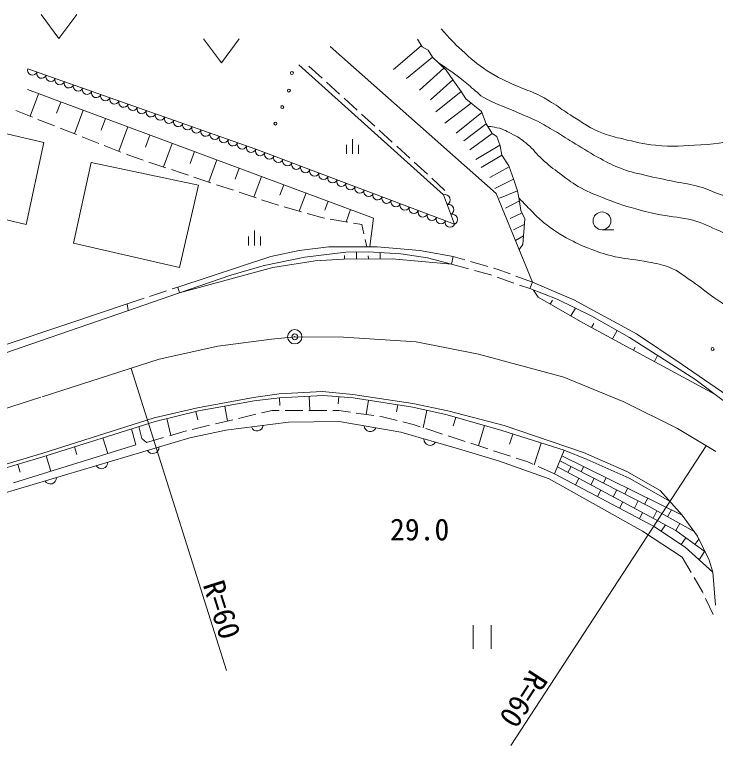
# Model space of a CAD drawing. Units: millimetres at full size, sheet at 1:1000; details may follow other scales. Extents: x 40000 to 680000, y 20000 to 380000.
# Drawn here: x 338228 to 397186, y 264690 to 326141 of the extents above; entities that cross this region are included whole.
import ezdxf
from ezdxf.enums import TextEntityAlignment as Align

# ---------------------------------------------------------------- set-up
doc = ezdxf.new("R2010")
doc.units = ezdxf.units.MM
doc.header["$LTSCALE"] = 1000
doc.header["$PDMODE"] = 32
doc.header["$PDSIZE"] = 500
doc.linetypes.add('CHAIN', pattern=[18.5, 12, -1.5, 3.5, -1.5])
for name, color, linetype, lineweight in [('M-BGD', 7, 'Continuous', 13), ('M-BMK', 2, 'CHAIN', 13), ('M-BMK-SRVR', 3, 'Continuous', 13), ('M-STR-HTXT', 7, 'Continuous', 13)]:
    doc.layers.add(name, color=color, linetype=linetype, lineweight=lineweight)
doc.layers.add('M-BGD-HTXT', color=7, linetype='Continuous')
doc.styles.add('ＭＳ ゴシック', font='')
doc.styles.get('ＭＳ ゴシック').set_extended_font_data('MS Gothic')

msp = doc.modelspace()

# ---------------------------------------------------------------- linework, layer by layer
at = {"layer": 'M-BGD'}
for p, q in [((340455, 326141), (341955, 324141)), ((341955, 324141), (343455, 326141)), ((354125, 324091), (355625, 322091)), ((355625, 322091), (357125, 324091)), ((372133, 324067), (372506, 323420)), ((378749, 311098), (364786, 323454)), ((370103, 321522), (372444, 323529)), ((372506, 323420), (373023, 323138)), ((373023, 323138), (373374, 322575)), ((371197, 320781), (373374, 322575)), ((373374, 322575), (374526, 321479)), ((362140, 321913), (374315, 310997)), ((362991, 321819), (364099, 320807)), ((372291, 319784), (374348, 321648)), ((374526, 321479), (375100, 320655)), ((364468, 320470), (365575, 319458)), ((373212, 318967), (375100, 320655)), ((375100, 320655), (375800, 319665)), ((339304, 319831), (368433, 309035)), ((373669, 317977), (375800, 319665)), ((375800, 319665), (376181, 319048)), ((340242, 319483), (339540, 317588)), ((365944, 319120), (367052, 318109)), ((376181, 319048), (377503, 317996)), ((340676, 315390), (327094, 318585)), ((342117, 318788), (341766, 317841)), ((374425, 317022), (376637, 318685)), ((338333, 318064), (339728, 317514)), ((343993, 318093), (343261, 316120)), ((367421, 317771), (368528, 316760)), ((375367, 316184), (377541, 317901)), ((377503, 317996), (377912, 316964)), ((340194, 317330), (341589, 316780)), ((345868, 317398), (345502, 316411)), ((342054, 316596), (343449, 316046)), ((347743, 316703), (346983, 314651)), ((376011, 315527), (377912, 316964)), ((377912, 316964), (378396, 316154)), ((343914, 315862), (345310, 315312)), ((349619, 316008), (349239, 314982)), ((368897, 316422), (370004, 315410)), ((376516, 314765), (378396, 316154)), ((378396, 316154), (378805, 315898)), ((378805, 315898), (379068, 315109)), ((339189, 308499), (340676, 315390)), ((351494, 315313), (350763, 313341)), ((366656, 314427), (366656, 315677)), ((345775, 315128), (347170, 314578)), ((366156, 315177), (366156, 314427)), ((367156, 315177), (367156, 314427)), ((370374, 315073), (371481, 314061)), ((377036, 313955), (379046, 315174)), ((379068, 315109), (379213, 314326)), ((347635, 314394), (347750, 314349)), ((347750, 314349), (349054, 313907)), ((353370, 314618), (353004, 313632)), ((377493, 313297), (379213, 314326)), ((379213, 314326), (379802, 313426)), ((344681, 313714), (343186, 306932)), ((353700, 311787), (344681, 313714)), ((349528, 313747), (350948, 313266)), ((355245, 313923), (354559, 312071)), ((371850, 313724), (372957, 312712)), ((379802, 313426), (380217, 312242)), ((351422, 313106), (352237, 312830)), ((352237, 312830), (352844, 312628)), ((357120, 313228), (356777, 312302)), ((378213, 312452), (379832, 313339)), ((353318, 312470), (354742, 311997)), ((358996, 312533), (358354, 310801)), ((373327, 312375), (374434, 311363)), ((378635, 311511), (380199, 312293)), ((380217, 312242), (380543, 311321)), ((325480, 311724), (339189, 308499)), ((352113, 304881), (353700, 311787)), ((355216, 311840), (356640, 311366)), ((360871, 311838), (360550, 310972)), ((357114, 311209), (358538, 310736)), ((362746, 311143), (362180, 309615)), ((381806, 303634), (378749, 311098)), ((379031, 310693), (380543, 311321)), ((380543, 311321), (380716, 310428)), ((359012, 310578), (360392, 310119)), ((364622, 310448), (364338, 309684)), ((379515, 309869), (380704, 310489)), ((380716, 310428), (380826, 309673)), ((360392, 310119), (360436, 310107)), ((360917, 309971), (362361, 309564)), ((366497, 309752), (366112, 308715)), ((362842, 309428), (364259, 309029)), ((379931, 308983), (380923, 309459)), ((380826, 309673), (381145, 308967)), ((364259, 309029), (364287, 309024)), ((364780, 308941), (366259, 308690)), ((366752, 308607), (367451, 308489)), ((367451, 308489), (367618, 307716)), ((368433, 309035), (368118, 306653)), ((380205, 308034), (381108, 308505)), ((381145, 308967), (380972, 306814)), ((358407, 306739), (358407, 307989)), ((387647, 308044), (388647, 308044)), ((357907, 307489), (357907, 306739)), ((358907, 307489), (358907, 306739)), ((380371, 307137), (381030, 307534)), ((343186, 306932), (352113, 304881)), ((367724, 307227), (367856, 306617)), ((380972, 306814), (380683, 306377)), ((362157, 306319), (359789, 305807)), ((364656, 306617), (362157, 306319)), ((366090, 306154), (362656, 305746)), ((368734, 306617), (364656, 306617)), ((367960, 306182), (366090, 306154)), ((366989, 305590), (366985, 306167)), ((370708, 306023), (367960, 306182)), ((372328, 306312), (368734, 306617)), ((368989, 305605), (368985, 306122)), ((375132, 305787), (372328, 306312)), ((359789, 305807), (351972, 303231)), ((362656, 305746), (359229, 305033)), ((359949, 304876), (363501, 305430)), ((363501, 305430), (365897, 305582)), ((370003, 305613), (365897, 305582)), ((365989, 305583), (365987, 305871)), ((367989, 305598), (367987, 305856)), ((374980, 305157), (370003, 305613)), ((372979, 305683), (370708, 306023)), ((374980, 305157), (372979, 305683)), ((375132, 305787), (374980, 305157)), ((376112, 305510), (375132, 305787)), ((352091, 302743), (359949, 304876)), ((356418, 304218), (359229, 305033)), ((374980, 305157), (376427, 304760)), ((378036, 304964), (376593, 305373)), ((378831, 304739), (378517, 304828)), ((356418, 304218), (352091, 302743)), ((376909, 304628), (378298, 304247)), ((378298, 304247), (378355, 304227)), ((379931, 304330), (378831, 304739)), ((378826, 304062), (380242, 303566)), ((381806, 303634), (380400, 304156)), ((381562, 303103), (381812, 303632)), ((381812, 303632), (385270, 302147)), ((351490, 303073), (351972, 303231)), ((351972, 303231), (352091, 302743)), ((380714, 303400), (381562, 303103)), ((383868, 302210), (381562, 303103)), ((381886, 302977), (382289, 302379)), ((352091, 302743), (347727, 301227)), ((349590, 302450), (351015, 302918)), ((382289, 302379), (386034, 300226)), ((347689, 301827), (342777, 300155)), ((347689, 301827), (349115, 302295)), ((347789, 301249), (347689, 301827)), ((383293, 301801), (383481, 302128)), ((386797, 300776), (383868, 302210)), ((385270, 302147), (390536, 299291)), ((347727, 301227), (339517, 298402)), ((385027, 300805), (385403, 301458)), ((389954, 298980), (386797, 300776)), ((342777, 300155), (336473, 298068)), ((386034, 300226), (397175, 294205)), ((386772, 299827), (386961, 300176)), ((388532, 298876), (388909, 299574)), ((390536, 299291), (394399, 296715)), ((395469, 295483), (389954, 298980)), ((339517, 298402), (335980, 297187)), ((390291, 297925), (390427, 298177)), ((392051, 296975), (392323, 297478)), ((394399, 296715), (398689, 293745)), ((398185, 293449), (395469, 295483)), ((360476, 294263), (364137, 294450)), ((364137, 294450), (366692, 294186)), ((353621, 293080), (358326, 293952)), ((358326, 293952), (360476, 294263)), ((358381, 293657), (360512, 293916)), ((360512, 293916), (364179, 294110)), ((360517, 293917), (360551, 293282)), ((363014, 294049), (363077, 292852)), ((364179, 294110), (366717, 293910)), ((365508, 294005), (365461, 293408)), ((366692, 294186), (371739, 293453)), ((366717, 293910), (371744, 293120)), ((353688, 292813), (358381, 293657)), ((355926, 293215), (356151, 291965)), ((367989, 293710), (367802, 292521)), ((370459, 293322), (370365, 292728)), ((371739, 293453), (374668, 292830)), ((349976, 292223), (353621, 293080)), ((350066, 291937), (353688, 292813)), ((353468, 292760), (353638, 292055)), ((358526, 292529), (357066, 292183)), ((359886, 292852), (359012, 292645)), ((360488, 292852), (359886, 292852)), ((362488, 292852), (360988, 292852)), ((364488, 292852), (362988, 292852)), ((365495, 292852), (364988, 292852)), ((366478, 292711), (365495, 292852)), ((368458, 292428), (366973, 292640)), ((371744, 293120), (374617, 292484)), ((372915, 292861), (372592, 291403)), ((374668, 292830), (379404, 291600)), ((340517, 289242), (349976, 292223)), ((340607, 288951), (350066, 291937)), ((351038, 292172), (351379, 290762)), ((356580, 292067), (355120, 291721)), ((369192, 292322), (368953, 292357)), ((370412, 292015), (369192, 292322)), ((371747, 291678), (370897, 291893)), ((374617, 292484), (379206, 291167)), ((375344, 292275), (375138, 291558)), ((348076, 291308), (348427, 289964)), ((348929, 290484), (348684, 291500)), ((354634, 291605), (353174, 291259)), ((372340, 291485), (371747, 291678)), ((374241, 290865), (372815, 291330)), ((377747, 291586), (377258, 289882)), ((379404, 291600), (386103, 289307)), ((352668, 291138), (351248, 290724)), ((352688, 291143), (352668, 291138)), ((376143, 290246), (374716, 290711)), ((379206, 291167), (384450, 289506)), ((380142, 290871), (379875, 290026)), ((345653, 290544), (346067, 289233)), ((349325, 290163), (348929, 290484)), ((350768, 290584), (349328, 290164)), ((378044, 289626), (376618, 290091)), ((382526, 290116), (381948, 288291)), ((348427, 289964), (338124, 286775)), ((343269, 289791), (343472, 289149)), ((378951, 288610), (375570, 289622)), ((379946, 289006), (378520, 289471)), ((383660, 287534), (384450, 289506)), ((386403, 288743), (384450, 289506)), ((318715, 282753), (340517, 289242)), ((318810, 282453), (340607, 288951)), ((340885, 289039), (341290, 287755)), ((381412, 288528), (380421, 288851)), ((384268, 289050), (394391, 284062)), ((386103, 289307), (389727, 287718)), ((338490, 288320), (338688, 287659)), ((383204, 287114), (378951, 288610)), ((381831, 288343), (381412, 288528)), ((384099, 288631), (391605, 284781)), ((389941, 287151), (386403, 288743)), ((383660, 287534), (382288, 288141)), ((383892, 288114), (393870, 282762)), ((384779, 287638), (385050, 288143)), ((385895, 287710), (386115, 288140)), ((389727, 287718), (392552, 286129)), ((391066, 282695), (383204, 287114)), ((391989, 283120), (383660, 287534)), ((385424, 286598), (385710, 287138)), ((386704, 286606), (386994, 287146)), ((387774, 286746), (388010, 287206)), ((393378, 285201), (389941, 287151)), ((387260, 285626), (387541, 286157)), ((388586, 285596), (388894, 286172)), ((389560, 285830), (389811, 286319)), ((392552, 286129), (394391, 284062)), ((389119, 284640), (389395, 285162)), ((390368, 284640), (390694, 285248)), ((391230, 284974), (391494, 285489)), ((391605, 284781), (395390, 282676)), ((390792, 283754), (391064, 284267)), ((391940, 283797), (392270, 284411)), ((393166, 283913), (393495, 284503)), ((394391, 284062), (395678, 282276)), ((393870, 282762), (394193, 283342)), ((394381, 280524), (391066, 282695)), ((394637, 281364), (391989, 283120)), ((392633, 282693), (392991, 283233)), ((393870, 282762), (396319, 280953)), ((394310, 281581), (394691, 282155)), ((395678, 282276), (396655, 280261)), ((395469, 281580), (395795, 282036)), ((396977, 279243), (394637, 281364)), ((395813, 280298), (396262, 280995)), ((394381, 280524), (395142, 279231)), ((396655, 280261), (396977, 279243)), ((396977, 279243), (397196, 276494)), ((395395, 278800), (396103, 277595)), ((396103, 277595), (396147, 277502)), ((396358, 277050), (396993, 275691)), ((376816, 274802), (376816, 272802)), ((378316, 272802), (378316, 274802))]:
    msp.add_line(p, q, dxfattribs=at)
for points in [[(339346, 321591), (358516, 314818), (375233, 308519), (374315, 310997)], [(295921, 274012), (325253, 282320), (352964, 290550), (356002, 291204), (361283, 291858), (365536, 291929), (370723, 291017), (375570, 289622)]]:
    msp.add_lwpolyline(points, dxfattribs=at)
for centre, radius in [((361553, 321235), 125), ((361305, 319756), 125), ((360743, 318366), 125), ((360175, 316978), 125), ((387647, 308794), 750), ((396948, 298021), 125)]:
    msp.add_circle(centre, radius, dxfattribs=at)
for centre, radius, start, end in [((339732, 321462), 407, 161.48088, 339.6013), ((340498, 321191), 407, 161.48088, 339.6013), ((341265, 320920), 407, 161.48088, 339.6013), ((342032, 320649), 407, 161.48088, 339.6013), ((342799, 320378), 407, 161.48088, 339.6013), ((343566, 320107), 407, 161.48088, 339.6013), ((344332, 319836), 407, 161.48088, 339.6013), ((345099, 319565), 407, 161.48088, 339.6013), ((345866, 319295), 407, 161.48088, 339.6013), ((346633, 319024), 407, 161.48088, 339.6013), ((347399, 318753), 407, 161.48088, 339.6013), ((348166, 318482), 407, 161.48088, 339.6013), ((348933, 318211), 407, 161.48088, 339.6013), ((349700, 317940), 407, 161.48088, 339.6013), ((350467, 317669), 407, 161.48088, 339.6013), ((351233, 317398), 407, 161.48088, 339.6013), ((352000, 317127), 407, 161.48088, 339.6013), ((352767, 316856), 407, 161.48088, 339.6013), ((353534, 316585), 407, 161.48088, 339.6013), ((354300, 316315), 407, 161.48088, 339.6013), ((355067, 316044), 407, 161.48088, 339.6013), ((355834, 315773), 407, 161.48088, 339.6013), ((356601, 315502), 407, 161.48088, 339.6013), ((357368, 315231), 407, 161.48088, 339.6013), ((358134, 314960), 407, 161.48088, 339.6013), ((358898, 314681), 406, 160.20987, 338.49531), ((359658, 314394), 406, 160.20987, 338.49531), ((360417, 314108), 406, 160.20987, 338.49531), ((361177, 313822), 406, 160.20987, 338.49531), ((361937, 313535), 406, 160.20987, 338.49531), ((362697, 313249), 406, 160.20987, 338.49531), ((363457, 312963), 406, 160.20987, 338.49531), ((364217, 312676), 406, 160.20987, 338.49531), ((364977, 312390), 406, 160.20987, 338.49531), ((365737, 312104), 406, 160.20987, 338.49531), ((366497, 311817), 406, 160.20987, 338.49531), ((367257, 311531), 406, 160.20987, 338.49531), ((368016, 311245), 406, 160.20987, 338.49531), ((368776, 310958), 406, 160.20987, 338.49531), ((374428, 310569), 442, 295.83929, 104.81876), ((369536, 310672), 406, 160.20987, 338.49531), ((370296, 310386), 406, 160.20987, 338.49531), ((371056, 310099), 406, 160.20987, 338.49531), ((371816, 309813), 406, 160.20987, 338.49531), ((374734, 309743), 442, 295.83929, 104.81876), ((372576, 309527), 406, 160.20987, 338.49531), ((373336, 309240), 406, 160.20987, 338.49531), ((375040, 308917), 442, 295.83929, 104.81876), ((374096, 308954), 406, 160.20987, 338.49531), ((374856, 308667), 406, 160.20987, 338.49531), ((358628, 291643), 512, 199.74299, 354.38222), ((368149, 291584), 512, 182.71658, 337.35581), ((373178, 290428), 512, 176.62307, 331.2623), ((349861, 289746), 512, 209.22066, 3.85989), ((345547, 288465), 512, 209.22066, 3.85989), ((341233, 287184), 512, 209.22066, 3.85989)]:
    msp.add_arc(centre, radius, start, end, dxfattribs=at)
for points, knots in [([(374110, 324940), (374898, 324068), (375137, 323811), (375855, 323149), (376644, 322422), (377085, 321996), (377990, 321419), (378935, 320817), (379527, 320581), (380544, 320111), (381201, 319808), (381611, 319732), (382258, 319410), (382793, 319144), (383077, 318964), (383582, 318646), (384135, 318298), (384411, 318051), (384969, 317712), (386042, 317059), (386595, 316575), (387773, 316138), (388389, 315910), (388753, 315835), (389393, 315686), (390462, 315439), (391060, 315273), (392151, 315157), (393633, 314998), (394479, 315103), (395967, 315188), (397541, 315277), (398405, 315507), (399971, 315686), (401915, 315909), (402543, 315963), (404956, 316185)], [0, 0, 0, 0, 1, 1, 1, 2, 2, 2, 3, 3, 3, 4, 4, 4, 5, 5, 5, 6, 6, 6, 7, 7, 7, 8, 8, 8, 9, 9, 9, 10, 10, 10, 11, 11, 11, 12, 12, 12, 12]), ([(411289, 310829), (410105, 310435), (409754, 310324), (408750, 310081), (407608, 309805), (406959, 309658), (405790, 309551), (404832, 309464), (404286, 309484), (403328, 309567), (402327, 309654), (401768, 309759), (400789, 309988), (399524, 310283), (398855, 310594), (397626, 311016), (396922, 311258), (396552, 311469), (395835, 311670), (395063, 311886), (394610, 311926), (393825, 312091), (392815, 312303), (392241, 312386), (391239, 312636), (390378, 312851), (389885, 312953), (389058, 313275), (388330, 313558), (387954, 313792), (387267, 314163), (386416, 314622), (385973, 314937), (385148, 315440), (384574, 315790), (384262, 316002), (383684, 316344), (383118, 316678), (382805, 316872), (382219, 317169), (381495, 317537), (381061, 317682), (380319, 318011), (379278, 318472), (378644, 318631), (377655, 319195), (377361, 319362), (377245, 319525), (376985, 319740), (376531, 320114), (376292, 320340), (375832, 320706), (375094, 321292), (374818, 321464), (373866, 322106)], [0, 0, 0, 0, 1, 1, 1, 2, 2, 2, 3, 3, 3, 4, 4, 4, 5, 5, 5, 6, 6, 6, 7, 7, 7, 8, 8, 8, 9, 9, 9, 10, 10, 10, 11, 11, 11, 12, 12, 12, 13, 13, 13, 14, 14, 14, 15, 15, 15, 16, 16, 16, 17, 17, 17, 18, 18, 18, 18]), ([(378043, 316745), (378390, 316723), (378512, 316698), (378807, 316633), (379380, 316505), (379667, 316311), (380188, 316041), (380688, 315781), (380950, 315592), (381382, 315230), (381910, 314789), (382110, 314438), (382618, 313974), (383169, 313470), (383505, 313216), (384103, 312769), (384689, 312331), (385008, 312067), (385640, 311699), (386405, 311255), (386875, 311081), (387697, 310754), (388768, 310328), (389380, 310108), (390491, 309799), (391297, 309574), (391757, 309474), (392578, 309311), (393632, 309101), (394253, 309130), (395289, 308843), (396216, 308586), (396697, 308318), (397574, 307919), (398421, 307533), (398848, 307217), (399703, 306849), (400510, 306502), (400971, 306321), (401811, 306060), (403062, 305670), (403775, 305478), (405062, 305229), (406260, 304997), (406939, 304885), (408157, 304793), (409213, 304712), (409813, 304658), (410867, 304751), (412109, 304861), (412810, 304976), (414004, 305333), (415223, 305698), (415853, 306057), (417036, 306527), (417634, 306764), (417934, 307010), (418563, 307140), (419076, 307246), (419379, 307234), (419903, 307213), (420599, 307184), (421000, 307119), (421658, 306891), (422069, 306748), (422232, 306521), (422551, 306226), (423650, 305211), (424103, 304471), (424930, 303225), (425620, 302184), (425733, 301449), (426280, 300327), (426880, 299096), (427096, 298332), (427869, 297201), (428709, 295972), (429300, 295367), (430330, 294293), (430931, 293666), (431397, 293451), (432002, 292828), (432277, 292546), (432452, 292400), (432667, 292070), (432839, 291806), (432980, 291656), (433020, 291343), (433081, 290862), (432938, 290589), (432823, 290118), (432635, 289352), (432454, 288945), (432241, 288186), (431949, 287141), (431735, 286565), (431545, 285496), (431428, 284833), (431343, 284456), (431348, 283782), (431354, 283056), (431371, 282637), (431556, 281934), (431770, 281119), (431984, 280674), (432449, 279971), (433001, 279136), (433504, 278810), (434277, 278174), (435342, 277297), (436024, 276912), (437206, 276201), (438343, 275516), (439005, 275175), (440176, 274549), (441773, 273697), (442688, 273256), (444309, 272452), (446711, 271260), (448091, 270661), (450479, 269440), (451084, 269130), (451429, 268965), (452009, 268611), (452599, 268250), (452796, 268105), (453469, 267609)], [0, 0, 0, 0, 1, 1, 1, 2, 2, 2, 3, 3, 3, 4, 4, 4, 5, 5, 5, 6, 6, 6, 7, 7, 7, 8, 8, 8, 9, 9, 9, 10, 10, 10, 11, 11, 11, 12, 12, 12, 13, 13, 13, 14, 14, 14, 15, 15, 15, 16, 16, 16, 17, 17, 17, 18, 18, 18, 19, 19, 19, 20, 20, 20, 21, 21, 21, 22, 22, 22, 23, 23, 23, 24, 24, 24, 25, 25, 25, 26, 26, 26, 27, 27, 27, 28, 28, 28, 29, 29, 29, 30, 30, 30, 31, 31, 31, 32, 32, 32, 33, 33, 33, 34, 34, 34, 35, 35, 35, 36, 36, 36, 37, 37, 37, 38, 38, 38, 39, 39, 39, 40, 40, 40, 41, 41, 41, 42, 42, 42, 42]), ([(443200, 269090), (442685, 269461), (442502, 269572), (442020, 269822), (441317, 270187), (440850, 270220), (440109, 270501), (439198, 270847), (438669, 271001), (437797, 271435), (437176, 271745), (436843, 271955), (436287, 272370), (435714, 272798), (435426, 273089), (434958, 273630), (434553, 274099), (434463, 274465), (434065, 274939), (433588, 275505), (433324, 275840), (432735, 276289), (432275, 276640), (431986, 276798), (431468, 277058), (430779, 277403), (430320, 277443), (429647, 277819), (428972, 278197), (428497, 278348), (428034, 278969), (427660, 279471), (427552, 279841), (427439, 280457), (427354, 280915), (427440, 281186), (427494, 281648), (427584, 282411), (427811, 282810), (427903, 283573), (427984, 284245), (428095, 284640), (427965, 285304), (427875, 285764), (427780, 286044), (427473, 286398), (427123, 286802), (426769, 286847), (426296, 287097), (425442, 287549), (424910, 287694), (424046, 288129), (423117, 288596), (422579, 288834), (421713, 289410), (421225, 289734), (421016, 290001), (420563, 290372), (419909, 290909), (419598, 291287), (418881, 291736), (418347, 292070), (418045, 292276), (417448, 292477), (416646, 292747), (416169, 292823), (415329, 292927), (414609, 293016), (414197, 292941), (413473, 292989), (412974, 293023), (412685, 293007), (412199, 293128), (411304, 293351), (410852, 293649), (410046, 294097), (409306, 294509), (408955, 294846), (408308, 295392), (407526, 296052), (407185, 296529), (406418, 297206), (405663, 297872), (405271, 298295), (404424, 298840), (403538, 299410), (402963, 299597), (401994, 300010), (400889, 300481), (400201, 300581), (399120, 301104), (398303, 301499), (397890, 301807), (397133, 302309), (396375, 302811), (396009, 303176), (395257, 303687), (394510, 304193), (394128, 304563), (393290, 304898), (392650, 305155), (392256, 305200), (391580, 305335), (390487, 305552), (389850, 305541), (388762, 305785), (387972, 305961), (387539, 306109), (386782, 306394), (386056, 306667), (385654, 306842), (384968, 307204), (384042, 307692), (383553, 308032), (382725, 308672), (382295, 309004), (382100, 309245), (381714, 309627), (381289, 310048), (381155, 310195), (380656, 310734)], [0, 0, 0, 0, 1, 1, 1, 2, 2, 2, 3, 3, 3, 4, 4, 4, 5, 5, 5, 6, 6, 6, 7, 7, 7, 8, 8, 8, 9, 9, 9, 10, 10, 10, 11, 11, 11, 12, 12, 12, 13, 13, 13, 14, 14, 14, 15, 15, 15, 16, 16, 16, 17, 17, 17, 18, 18, 18, 19, 19, 19, 20, 20, 20, 21, 21, 21, 22, 22, 22, 23, 23, 23, 24, 24, 24, 25, 25, 25, 26, 26, 26, 27, 27, 27, 28, 28, 28, 29, 29, 29, 30, 30, 30, 31, 31, 31, 32, 32, 32, 33, 33, 33, 34, 34, 34, 35, 35, 35, 36, 36, 36, 37, 37, 37, 38, 38, 38, 39, 39, 39, 40, 40, 40, 40])]:
    msp.add_open_spline(points, degree=3, knots=knots, dxfattribs=at)
at = {"layer": 'M-BMK'}
for p, q in [((355326, 298256), (359836, 298863)), ((359836, 298863), (361799, 299050)), ((361799, 299050), (365912, 299004)), ((365912, 299004), (372011, 298630)), ((350395, 297158), (355326, 298256)), ((372011, 298630), (377268, 297578)), ((377268, 297578), (384442, 295662)), ((340557, 294003), (350395, 297158)), ((384442, 295662), (389490, 293582)), ((324247, 288815), (340557, 294003)), ((389490, 293582), (394000, 291339)), ((394000, 291339), (397225, 289399))]:
    msp.add_line(p, q, dxfattribs=at)
at = {"layer": 'M-BMK-SRVR'}
msp.add_circle((361799, 299050), 600, dxfattribs=at)
msp.add_point((361799, 299050), dxfattribs=at)
at = {"layer": 'M-STR-HTXT'}
for p, q in [((348021, 296396), (356067, 270998)), ((396407, 289891), (379972, 264690))]:
    msp.add_line(p, q, dxfattribs=at)

# ---------------------------------------------------------------- texts
at = {"layer": 'M-BGD-HTXT', "style": 'ＭＳ ゴシック'}
msp.add_text('29.0', height=1833, dxfattribs=at).set_placement((372306, 281381), align=Align.BOTTOM_CENTER)
at = {"layer": 'M-STR-HTXT', "style": 'ＭＳ ゴシック'}
for rotation, p in [(287.576, (355678, 276106)), (236.889, (381050, 268582))]:
    msp.add_text('R=60', height=1833, rotation=rotation, dxfattribs=at).set_placement(p, align=Align.MIDDLE_CENTER)

doc.saveas('drawing.dxf')
